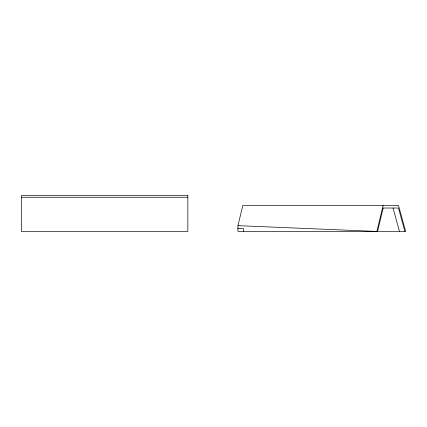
<?xml version="1.0" encoding="UTF-8"?>
<svg xmlns="http://www.w3.org/2000/svg" width="427" height="427" viewBox="0 0 427 427"><rect width="100%" height="100%" fill="white"/><g stroke="black" fill="none" stroke-linecap="round" stroke-linejoin="round"><path stroke-width="0.64" d="M238.02 228.109L237.946 228.546L243.497 228.546L243.497 231.429M377.553 231.429L383.174 208.024M237.946 225.659L242.824 205.419L398.487 205.419L405.65 231.429L237.946 231.429L237.946 225.659L376.86 231.429L383.136 205.419M21.35 197.253L187.848 197.253M383.067 208.024L398.455 208.024L404.897 231.429M393.032 208.024L399.48 231.429M187.848 195.571L21.35 195.571L21.35 231.429L187.848 231.429L187.848 195.571"/></g></svg>
